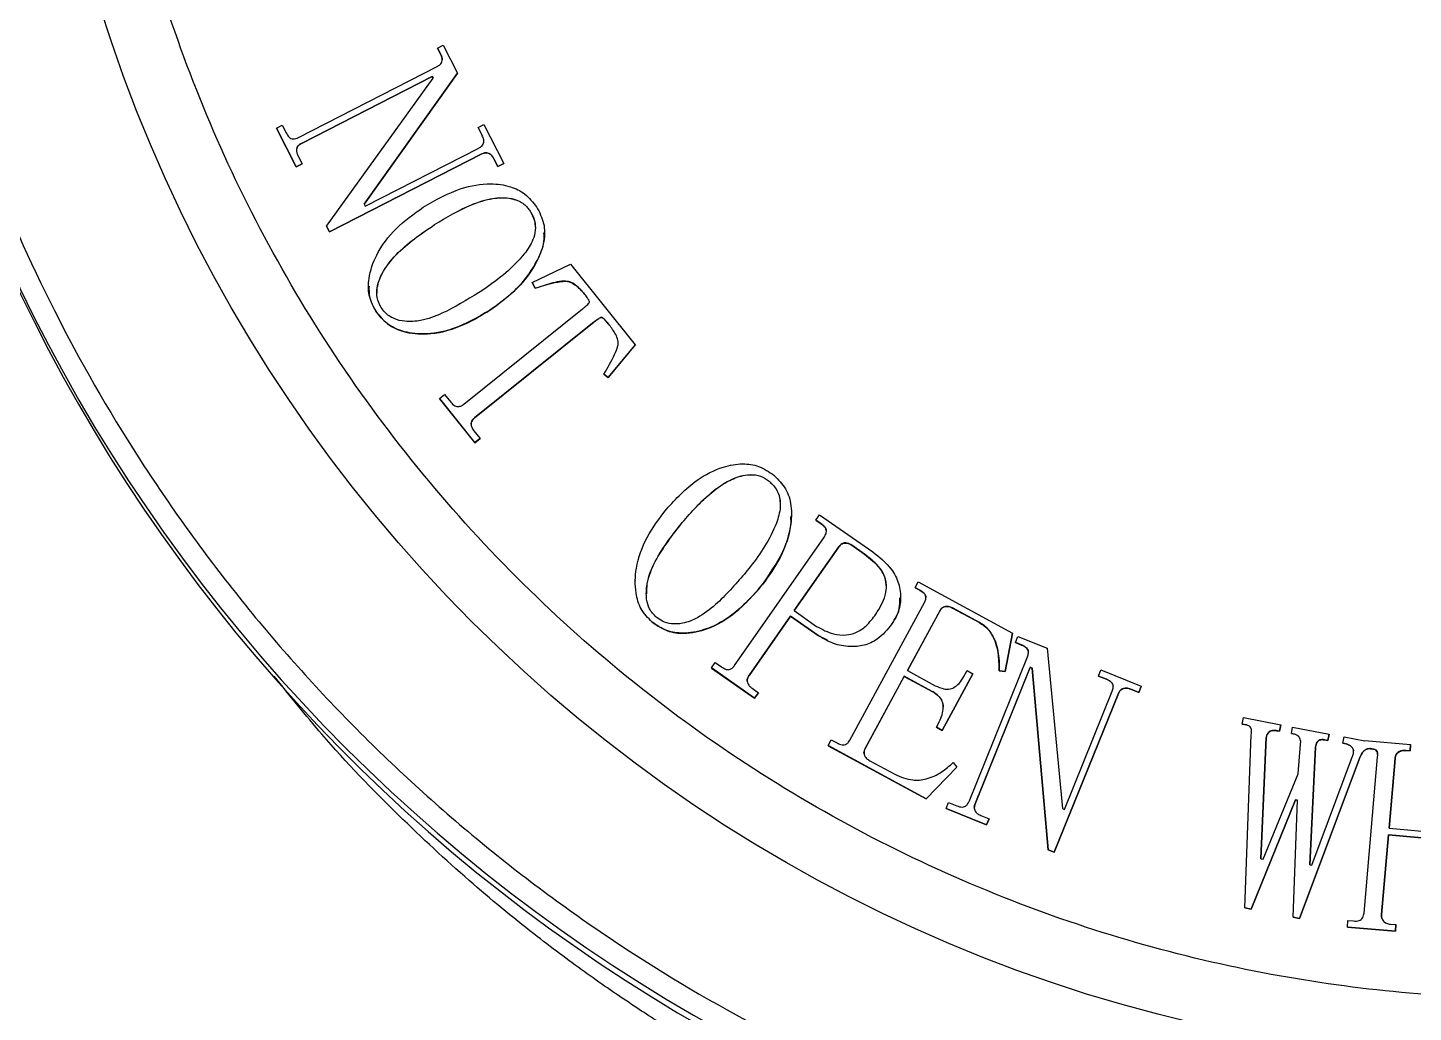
# Model space of a CAD drawing. Header units: millimetres. Extents: x 5659 to 7608, y 3628 to 5007.
# Drawn here: x 6967.6 to 7033.7, y 4699.2 to 4746 of the extents above; entities that cross this region are included whole.
import ezdxf

# ---------------------------------------------------------------- set-up
doc = ezdxf.new("R2010")
doc.units = ezdxf.units.MM

msp = doc.modelspace()

# ---------------------------------------------------------------- linework, layer by layer
at = {"color": 7, "linetype": 'Continuous', "lineweight": 25}
for p, q in [((6987.162, 4745.076), (6987.44, 4745.218)), ((6987.44, 4745.218), (6988.125, 4743.878)), ((6987.305, 4744.799), (6987.162, 4745.076)), ((6987.162, 4745.076), (6987.162, 4745.074)), ((6987.162, 4745.074), (6987.305, 4744.796)), ((6987.305, 4744.799), (6987.305, 4744.796)), ((6980.535, 4740.811), (6987.147, 4744.194)), ((6986.919, 4743.727), (6980.678, 4740.534)), ((6980.678, 4740.531), (6986.919, 4743.725)), ((6981.876, 4736.596), (6986.968, 4743.635)), ((6988.125, 4743.878), (6983.677, 4737.634)), ((6983.678, 4737.633), (6988.125, 4743.876)), ((6986.968, 4743.635), (6986.919, 4743.727)), ((6986.919, 4743.727), (6986.919, 4743.725)), ((6986.919, 4743.725), (6986.967, 4743.634)), ((6988.125, 4743.878), (6988.125, 4743.876)), ((6979.488, 4741.266), (6979.765, 4741.408)), ((6980.433, 4739.416), (6979.488, 4741.266)), ((6979.488, 4741.266), (6979.488, 4741.263)), ((6979.488, 4741.263), (6980.433, 4739.414)), ((6979.765, 4741.408), (6979.954, 4741.038)), ((6989.102, 4741.285), (6989.379, 4741.427)), ((6989.291, 4740.915), (6989.102, 4741.285)), ((6989.102, 4741.285), (6989.102, 4741.283)), ((6989.102, 4741.283), (6989.291, 4740.913)), ((6989.379, 4741.427), (6990.325, 4739.578)), ((6989.291, 4740.915), (6989.291, 4740.913)), ((6980.522, 4739.929), (6980.711, 4739.559)), ((6980.678, 4740.534), (6980.678, 4740.531)), ((6989.277, 4740.033), (6982.019, 4736.319)), ((6982.019, 4736.317), (6989.277, 4740.031)), ((6983.726, 4737.542), (6989.135, 4740.31)), ((6989.277, 4740.033), (6989.277, 4740.031)), ((6980.711, 4739.559), (6980.433, 4739.416)), ((6980.433, 4739.414), (6980.711, 4739.557)), ((6980.433, 4739.416), (6980.433, 4739.414)), ((6980.711, 4739.559), (6980.711, 4739.557)), ((6990.048, 4739.436), (6989.859, 4739.805)), ((6989.859, 4739.805), (6989.859, 4739.803)), ((6989.859, 4739.803), (6990.048, 4739.433)), ((6990.325, 4739.578), (6990.048, 4739.436)), ((6990.048, 4739.433), (6990.325, 4739.576)), ((6990.048, 4739.436), (6990.048, 4739.433)), ((6990.325, 4739.578), (6990.325, 4739.576)), ((6983.677, 4737.634), (6983.726, 4737.542)), ((6982.019, 4736.319), (6981.876, 4736.596)), ((6981.876, 4736.596), (6981.876, 4736.594)), ((6981.876, 4736.594), (6982.019, 4736.317)), ((6982.019, 4736.319), (6982.019, 4736.317)), ((6992.27, 4736.281), (6992.27, 4736.283)), ((6991.674, 4733.911), (6993.502, 4734.778)), ((6993.502, 4734.778), (6996.581, 4730.934)), ((6983.877, 4733.738), (6983.877, 4733.736)), ((6991.828, 4733.635), (6991.674, 4733.911)), ((6991.674, 4733.911), (6991.674, 4733.909)), ((6991.674, 4733.909), (6991.828, 4733.633)), ((6991.828, 4733.635), (6991.828, 4733.633)), ((6994.192, 4733.337), (6994.192, 4733.334)), ((6988.415, 4728.112), (6994.078, 4732.649)), ((6994.558, 4731.969), (6988.935, 4727.465)), ((6988.935, 4727.463), (6994.558, 4731.967)), ((6994.558, 4731.969), (6994.558, 4731.967)), ((6995.39, 4731.84), (6995.39, 4731.838)), ((6996.581, 4730.934), (6995.303, 4729.38)), ((6995.303, 4729.378), (6996.581, 4730.932)), ((6996.581, 4730.934), (6996.581, 4730.932)), ((6995.303, 4729.38), (6995.101, 4729.549)), ((6995.101, 4729.549), (6995.101, 4729.547)), ((6995.101, 4729.547), (6995.303, 4729.378)), ((6995.303, 4729.38), (6995.303, 4729.378)), ((6987.265, 4728.386), (6987.507, 4728.58)), ((6988.95, 4726.282), (6987.265, 4728.386)), ((6987.265, 4728.386), (6987.265, 4728.384)), ((6987.265, 4728.384), (6988.95, 4726.28)), ((6987.507, 4728.58), (6987.8, 4728.216)), ((6988.935, 4727.465), (6988.935, 4727.463)), ((6988.902, 4726.841), (6989.193, 4726.477)), ((6989.193, 4726.477), (6988.95, 4726.282)), ((6988.95, 4726.28), (6989.193, 4726.475)), ((6988.95, 4726.282), (6988.95, 4726.28)), ((6989.193, 4726.477), (6989.193, 4726.475)), ((7004.036, 4722.759), (7004.036, 4722.761)), ((7005.199, 4722.593), (7005.378, 4722.851)), ((7005.378, 4722.851), (7007.907, 4721.086)), ((7005.455, 4722.414), (7005.199, 4722.593)), ((7005.199, 4722.593), (7005.199, 4722.591)), ((7005.199, 4722.591), (7005.455, 4722.411)), ((7005.455, 4722.414), (7005.455, 4722.411)), ((7001.328, 4715.673), (7005.603, 4721.801)), ((7006.289, 4721.323), (7004.166, 4718.282)), ((7004.167, 4718.281), (7006.289, 4721.321)), ((7006.289, 4721.321), (7006.289, 4721.323)), ((7007.512, 4720.978), (7006.913, 4721.397)), ((7006.913, 4721.394), (7006.913, 4721.397)), ((7006.913, 4721.394), (7007.512, 4720.976)), ((7007.512, 4720.976), (7007.512, 4720.978)), ((6996.595, 4719.71), (6996.595, 4719.708)), ((7009.93, 4719.378), (7010.08, 4719.651)), ((7010.08, 4719.651), (7014.565, 4717.216)), ((7009.239, 4718.883), (7009.239, 4718.885)), ((7010.159, 4719.252), (7009.93, 4719.378)), ((7009.93, 4719.378), (7009.93, 4719.376)), ((7009.93, 4719.376), (7010.159, 4719.25)), ((7010.159, 4719.252), (7010.159, 4719.25)), ((7004.166, 4718.282), (7005.237, 4717.534)), ((7006.821, 4712.121), (7010.373, 4718.663)), ((7011.105, 4718.266), (7009.566, 4715.429)), ((7009.566, 4715.428), (7011.105, 4718.264)), ((7011.105, 4718.266), (7011.105, 4718.264)), ((7012.995, 4717.713), (7011.713, 4718.409)), ((7011.713, 4718.409), (7011.713, 4718.407)), ((7011.713, 4718.407), (7012.995, 4717.711)), ((7003.987, 4718.023), (7002.014, 4715.196)), ((7002.014, 4715.193), (7003.987, 4718.021)), ((7005.314, 4717.097), (7003.987, 4718.023)), ((7003.987, 4718.023), (7003.987, 4718.021)), ((7003.987, 4718.021), (7005.314, 4717.095)), ((7012.995, 4717.713), (7012.995, 4717.711)), ((7005.314, 4717.097), (7005.314, 4717.095)), ((7005.314, 4717.095), (7005.734, 4716.895)), ((7014.565, 4717.216), (7014.222, 4715.388)), ((7014.222, 4715.386), (7014.565, 4717.214)), ((7014.565, 4717.216), (7014.565, 4717.214)), ((7014.715, 4716.765), (7014.832, 4717.054)), ((7014.832, 4717.054), (7016.229, 4716.49)), ((7015.004, 4716.648), (7014.715, 4716.765)), ((7014.715, 4716.765), (7014.715, 4716.763)), ((7014.715, 4716.763), (7015.004, 4716.645)), ((7015.004, 4716.648), (7015.004, 4716.645)), ((7016.229, 4716.49), (7016.953, 4708.857)), ((7000.223, 4715.552), (7000.404, 4715.81)), ((7000.223, 4715.552), (7000.223, 4715.55)), ((7002.28, 4714.115), (7000.223, 4715.552)), ((7000.223, 4715.55), (7002.28, 4714.113)), ((7000.404, 4715.81), (7000.702, 4715.6)), ((7012.499, 4709.2), (7015.281, 4716.087)), ((7015.414, 4715.584), (7012.788, 4709.083)), ((7012.788, 4709.081), (7015.414, 4715.582)), ((7015.51, 4715.546), (7015.414, 4715.584)), ((7015.414, 4715.584), (7015.414, 4715.582)), ((7015.414, 4715.582), (7015.51, 4715.544)), ((7016.271, 4706.892), (7015.51, 4715.546)), ((7015.51, 4715.546), (7015.51, 4715.544)), ((7015.51, 4715.544), (7016.271, 4706.89)), ((7002.014, 4715.196), (7002.014, 4715.193)), ((7009.415, 4715.155), (7007.553, 4711.724)), ((7007.553, 4711.722), (7009.415, 4715.153)), ((7010.741, 4714.435), (7009.415, 4715.155)), ((7009.415, 4715.155), (7009.415, 4715.153)), ((7009.415, 4715.153), (7010.741, 4714.432)), ((7009.566, 4715.429), (7010.891, 4714.708)), ((7012.681, 4715.278), (7011.215, 4712.58)), ((7011.215, 4712.577), (7012.681, 4715.276)), ((7012.257, 4715.151), (7012.407, 4715.427)), ((7012.407, 4715.427), (7012.681, 4715.278)), ((7012.681, 4715.278), (7012.681, 4715.276)), ((7014.222, 4715.388), (7013.942, 4715.421)), ((7013.942, 4715.421), (7013.942, 4715.419)), ((7013.942, 4715.419), (7014.222, 4715.386)), ((7014.222, 4715.388), (7014.222, 4715.386)), ((7018.664, 4715.168), (7018.781, 4715.457)), ((7019.049, 4715.014), (7018.664, 4715.168)), ((7018.664, 4715.168), (7018.664, 4715.166)), ((7018.664, 4715.166), (7019.049, 4715.012)), ((7018.781, 4715.457), (7020.708, 4714.679)), ((7019.049, 4715.014), (7019.049, 4715.012)), ((7002.161, 4714.583), (7002.461, 4714.373)), ((7002.461, 4714.373), (7002.28, 4714.115)), ((7002.28, 4714.113), (7002.461, 4714.371)), ((7002.461, 4714.373), (7002.461, 4714.371)), ((7010.741, 4714.435), (7010.741, 4714.432)), ((7019.615, 4714.336), (7016.56, 4706.775)), ((7016.56, 4706.773), (7019.615, 4714.334)), ((7017.05, 4708.819), (7019.326, 4714.453)), ((7019.615, 4714.336), (7019.615, 4714.334)), ((7020.59, 4714.39), (7020.205, 4714.546)), ((7020.205, 4714.546), (7020.205, 4714.544)), ((7020.205, 4714.544), (7020.59, 4714.388)), ((7020.708, 4714.679), (7020.59, 4714.39)), ((7020.59, 4714.388), (7020.708, 4714.677)), ((7020.59, 4714.39), (7020.59, 4714.388)), ((7020.708, 4714.679), (7020.708, 4714.677)), ((7002.28, 4714.115), (7002.28, 4714.113)), ((7010.941, 4712.728), (7011.041, 4712.911)), ((7025.514, 4712.88), (7025.574, 4713.186)), ((7025.718, 4712.841), (7025.514, 4712.88)), ((7025.514, 4712.88), (7025.514, 4712.878)), ((7025.514, 4712.878), (7025.718, 4712.839)), ((7025.574, 4713.186), (7027.362, 4712.845)), ((7011.215, 4712.58), (7010.941, 4712.728)), ((7010.941, 4712.728), (7010.941, 4712.726)), ((7010.941, 4712.726), (7011.215, 4712.577)), ((7011.215, 4712.58), (7011.215, 4712.577)), ((7025.643, 4704.125), (7025.948, 4712.373)), ((7025.718, 4712.841), (7025.718, 4712.839)), ((7026.662, 4712.238), (7026.408, 4706.467)), ((7026.408, 4706.467), (7026.662, 4712.236)), ((7026.662, 4712.238), (7026.662, 4712.236)), ((7027.302, 4712.539), (7027.148, 4712.568)), ((7027.148, 4712.568), (7027.148, 4712.566)), ((7027.148, 4712.566), (7027.302, 4712.537)), ((7027.362, 4712.845), (7027.302, 4712.539)), ((7027.302, 4712.537), (7027.362, 4712.843)), ((7027.302, 4712.539), (7027.302, 4712.537)), ((7027.362, 4712.845), (7027.362, 4712.843)), ((7027.862, 4712.431), (7027.922, 4712.737)), ((7028.017, 4712.402), (7027.862, 4712.431)), ((7027.862, 4712.431), (7027.862, 4712.429)), ((7027.862, 4712.429), (7028.017, 4712.4)), ((7027.922, 4712.737), (7029.658, 4712.406)), ((7028.017, 4712.402), (7028.017, 4712.4)), ((7029.658, 4712.406), (7029.598, 4712.1)), ((7029.598, 4712.098), (7029.658, 4712.404)), ((7029.658, 4712.406), (7029.658, 4712.404)), ((7030.313, 4711.965), (7030.373, 4712.271)), ((7030.373, 4712.271), (7031.358, 4712.083)), ((7005.786, 4711.853), (7005.934, 4712.129)), ((7010.454, 4709.318), (7005.786, 4711.853)), ((7005.786, 4711.853), (7005.786, 4711.851)), ((7005.786, 4711.851), (7010.454, 4709.316)), ((7005.934, 4712.129), (7006.21, 4711.979)), ((7007.553, 4711.724), (7007.553, 4711.722)), ((7028.186, 4710.518), (7028.296, 4711.926)), ((7029.011, 4711.79), (7028.735, 4706.18)), ((7028.735, 4706.18), (7029.011, 4711.787)), ((7029.011, 4711.79), (7029.011, 4711.787)), ((7029.598, 4712.1), (7029.446, 4712.131)), ((7029.446, 4712.131), (7029.446, 4712.128)), ((7029.446, 4712.128), (7029.598, 4712.098)), ((7029.598, 4712.1), (7029.598, 4712.098)), ((7030.467, 4711.934), (7030.313, 4711.965)), ((7030.313, 4711.965), (7030.313, 4711.963)), ((7030.313, 4711.963), (7030.467, 4711.932)), ((7030.467, 4711.934), (7030.467, 4711.932)), ((7031.358, 4712.083), (7031.36, 4712.103)), ((7031.36, 4712.103), (7033.545, 4711.913)), ((7031.844, 4711.672), (7031.64, 4711.711)), ((7031.64, 4711.711), (7031.64, 4711.708)), ((7031.64, 4711.708), (7031.844, 4711.67)), ((7031.846, 4711.683), (7031.844, 4711.672)), ((7031.844, 4711.67), (7031.846, 4711.681)), ((7031.844, 4711.67), (7031.844, 4711.672)), ((7031.846, 4711.683), (7031.846, 4711.681)), ((7033.518, 4711.601), (7033.31, 4711.618)), ((7033.31, 4711.618), (7033.31, 4711.616)), ((7033.31, 4711.616), (7033.518, 4711.599)), ((7033.545, 4711.913), (7033.518, 4711.601)), ((7033.518, 4711.599), (7033.545, 4711.911)), ((7033.518, 4711.601), (7033.518, 4711.599)), ((7033.545, 4711.913), (7033.545, 4711.911)), ((7007.764, 4711.135), (7008.955, 4710.488)), ((7011.744, 4711.046), (7011.923, 4710.83)), ((7031.145, 4711.329), (7028.248, 4703.628)), ((7028.248, 4703.625), (7031.145, 4711.327)), ((7028.837, 4706.161), (7030.779, 4711.347)), ((7031.145, 4711.329), (7031.145, 4711.327)), ((7031.324, 4703.878), (7031.973, 4711.316)), ((7032.805, 4711.244), (7032.514, 4707.916)), ((7032.514, 4707.916), (7032.805, 4711.242)), ((7032.805, 4711.244), (7032.805, 4711.242)), ((7011.923, 4710.83), (7010.454, 4709.318)), ((7010.454, 4709.316), (7011.923, 4710.828)), ((7011.923, 4710.83), (7011.923, 4710.828)), ((7026.51, 4706.448), (7028.186, 4710.518)), ((7010.454, 4709.318), (7010.454, 4709.316)), ((7011.407, 4708.857), (7011.525, 4709.146)), ((7011.525, 4709.146), (7011.91, 4708.99)), ((7012.788, 4709.083), (7012.788, 4709.081)), ((7028.055, 4709.272), (7025.95, 4704.067)), ((7025.95, 4704.065), (7028.055, 4709.27)), ((7027.941, 4703.685), (7028.157, 4709.253)), ((7028.157, 4709.253), (7028.055, 4709.272)), ((7028.055, 4709.272), (7028.055, 4709.27)), ((7028.055, 4709.27), (7028.157, 4709.25)), ((7013.334, 4708.079), (7011.407, 4708.857)), ((7011.407, 4708.857), (7011.407, 4708.855)), ((7011.407, 4708.855), (7013.334, 4708.077)), ((7013.066, 4708.524), (7013.451, 4708.368)), ((7013.451, 4708.368), (7013.334, 4708.079)), ((7013.334, 4708.077), (7013.451, 4708.366)), ((7013.451, 4708.368), (7013.451, 4708.366)), ((7016.953, 4708.857), (7017.05, 4708.819)), ((7013.334, 4708.079), (7013.334, 4708.077)), ((7032.487, 4707.603), (7032.156, 4703.807)), ((7032.156, 4703.804), (7032.487, 4707.601)), ((7035.556, 4707.334), (7032.487, 4707.603)), ((7032.487, 4707.603), (7032.487, 4707.601)), ((7032.487, 4707.601), (7035.556, 4707.332)), ((7032.514, 4707.916), (7035.583, 4707.646)), ((7016.56, 4706.775), (7016.271, 4706.892)), ((7016.271, 4706.892), (7016.271, 4706.89)), ((7016.271, 4706.89), (7016.56, 4706.773)), ((7016.56, 4706.775), (7016.56, 4706.773)), ((7026.408, 4706.467), (7026.51, 4706.448)), ((7028.735, 4706.18), (7028.837, 4706.161)), ((7025.95, 4704.067), (7025.643, 4704.125)), ((7025.643, 4704.125), (7025.643, 4704.122)), ((7025.643, 4704.122), (7025.95, 4704.065)), ((7025.95, 4704.067), (7025.95, 4704.065)), ((7028.248, 4703.628), (7027.941, 4703.685)), ((7027.941, 4703.685), (7027.941, 4703.683)), ((7027.941, 4703.683), (7028.248, 4703.625)), ((7028.248, 4703.628), (7028.248, 4703.625)), ((7032.156, 4703.807), (7032.156, 4703.804)), ((7030.53, 4703.215), (7030.559, 4703.527)), ((7032.819, 4703.015), (7030.53, 4703.215)), ((7030.53, 4703.215), (7030.53, 4703.213)), ((7030.53, 4703.213), (7032.819, 4703.013)), ((7030.559, 4703.527), (7030.819, 4703.504)), ((7032.587, 4703.348), (7032.847, 4703.327)), ((7032.847, 4703.327), (7032.819, 4703.015)), ((7032.819, 4703.013), (7032.847, 4703.325)), ((7032.819, 4703.015), (7032.819, 4703.013)), ((7032.847, 4703.327), (7032.847, 4703.325))]:
    msp.add_line(p, q, dxfattribs=at)
msp.add_circle((7039.366, 4768.309), 71.5, dxfattribs=at)
for centre, start, end in [((7039.366, 4768.307), 190.30617, 259.69396), ((7039.443, 4767.935), 190.52799, 258.6349)]:
    msp.add_arc(centre, 80, start, end, dxfattribs=at)
for points, knots in [([(7107.866, 4768.316), (7107.811, 4766.227), (7107.701, 4762.048), (7106.792, 4755.71), (7105.306, 4749.357), (7103.132, 4742.992), (7100.301, 4736.768), (7096.787, 4730.746), (7092.633, 4725.054), (7087.889, 4719.792), (7082.628, 4715.049), (7076.936, 4710.895), (7070.914, 4707.381), (7064.69, 4704.55), (7058.325, 4702.378), (7051.972, 4700.883), (7045.633, 4700.006), (7039.366, 4699.721), (7033.099, 4700.006), (7026.76, 4700.883), (7020.408, 4702.378), (7014.042, 4704.55), (7007.819, 4707.381), (7001.796, 4710.895), (6996.104, 4715.049), (6990.843, 4719.792), (6986.099, 4725.054), (6981.945, 4730.746), (6978.431, 4736.768), (6975.601, 4742.991), (6973.427, 4749.357), (6971.941, 4755.709), (6971.031, 4762.048), (6970.921, 4766.226), (6970.866, 4768.316)], [0, 0, 0, 0, 0.029124, 0.058248, 0.08912, 0.119994, 0.151902, 0.184313, 0.217069, 0.25, 0.282931, 0.315687, 0.348098, 0.380006, 0.410878, 0.441752, 0.470875, 0.5, 0.529123, 0.558248, 0.58912, 0.619994, 0.651902, 0.684313, 0.717069, 0.75, 0.782931, 0.815687, 0.848098, 0.880006, 0.910878, 0.941752, 0.970875, 1, 1, 1, 1]), ([(6961.641, 4754.176), (6962.167, 4751.68), (6963.229, 4746.642), (6965.768, 4739.265), (6969.037, 4732.023), (6973.1, 4725.044), (6977.912, 4718.441), (6983.404, 4712.348), (6989.498, 4706.855), (6996.101, 4702.043), (7003.08, 4697.981), (7010.322, 4694.712), (7017.699, 4692.173), (7022.736, 4691.11), (7025.232, 4690.584)], [0, 0, 0, 0, 0.079959, 0.161371, 0.244142, 0.328893, 0.414217, 0.5, 0.585778, 0.671102, 0.755858, 0.838624, 0.920039, 1, 1, 1, 1]), ([(6987.147, 4744.194), (6987.197, 4744.223), (6987.278, 4744.27), (6987.361, 4744.373), (6987.394, 4744.476), (6987.385, 4744.626), (6987.338, 4744.727), (6987.305, 4744.799)], [0, 0, 0, 0, 0.2393069, 0.3883408, 0.5382316, 0.6776492, 1, 1, 1, 1]), ([(6987.305, 4744.796), (6987.341, 4744.725), (6987.387, 4744.633), (6987.386, 4744.532), (6987.386, 4744.51)], [0, 0, 0, 0, 0.77993, 1, 1, 1, 1]), ([(6979.954, 4741.038), (6979.995, 4740.965), (6980.054, 4740.861), (6980.18, 4740.764), (6980.295, 4740.74), (6980.418, 4740.757), (6980.496, 4740.793), (6980.535, 4740.811)], [0, 0, 0, 0, 0.3460999, 0.4934666, 0.642693, 0.8205684, 1, 1, 1, 1]), ([(6989.135, 4740.31), (6989.185, 4740.339), (6989.266, 4740.387), (6989.349, 4740.49), (6989.382, 4740.593), (6989.373, 4740.742), (6989.325, 4740.844), (6989.291, 4740.915)], [0, 0, 0, 0, 0.239079, 0.388006, 0.537788, 0.677074, 1, 1, 1, 1]), ([(6980.678, 4740.534), (6980.632, 4740.506), (6980.553, 4740.458), (6980.476, 4740.349), (6980.443, 4740.221), (6980.456, 4740.074), (6980.5, 4739.977), (6980.522, 4739.929)], [0, 0, 0, 0, 0.227355, 0.388209, 0.549679, 0.776891, 1, 1, 1, 1]), ([(6980.456, 4740.216), (6980.456, 4740.235), (6980.455, 4740.296), (6980.5, 4740.387), (6980.579, 4740.474), (6980.644, 4740.512), (6980.678, 4740.531)], [0, 0, 0, 0, 0.137853, 0.446763, 0.713681, 1, 1, 1, 1]), ([(6989.859, 4739.805), (6989.825, 4739.864), (6989.766, 4739.964), (6989.637, 4740.053), (6989.518, 4740.093), (6989.394, 4740.084), (6989.318, 4740.051), (6989.277, 4740.033)], [0, 0, 0, 0, 0.282446, 0.488833, 0.649378, 0.810868, 1, 1, 1, 1]), ([(6989.277, 4740.031), (6989.33, 4740.053), (6989.416, 4740.09), (6989.558, 4740.084), (6989.677, 4740.029), (6989.786, 4739.933), (6989.834, 4739.848), (6989.859, 4739.803)], [0, 0, 0, 0, 0.238616, 0.394312, 0.588667, 0.784076, 1, 1, 1, 1]), ([(6986.49, 4737.498), (6987.076, 4737.835), (6988.076, 4738.411), (6989.545, 4738.66), (6990.592, 4738.534), (6991.381, 4738.158), (6991.715, 4737.732), (6991.89, 4737.51)], [0, 0, 0, 0, 0.336368, 0.574645, 0.731944, 0.859761, 1, 1, 1, 1]), ([(6987.028, 4736.666), (6987.601, 4737.015), (6988.477, 4737.548), (6989.707, 4737.933), (6990.495, 4737.97), (6991.076, 4737.81), (6991.41, 4737.559), (6991.545, 4737.366), (6991.583, 4737.311)], [0, 0, 0, 0, 0.397528, 0.607391, 0.759995, 0.859904, 0.960457, 1, 1, 1, 1]), ([(6987.028, 4736.664), (6987.601, 4737.013), (6988.477, 4737.546), (6989.707, 4737.93), (6990.495, 4737.968), (6991.076, 4737.807), (6991.41, 4737.557), (6991.545, 4737.364), (6991.583, 4737.309)], [0, 0, 0, 0, 0.397528, 0.607391, 0.759995, 0.859904, 0.960457, 1, 1, 1, 1]), ([(6984.221, 4732.549), (6984.096, 4732.796), (6983.852, 4733.282), (6983.875, 4734.239), (6984.263, 4735.362), (6985.164, 4736.554), (6986.039, 4737.177), (6986.49, 4737.498)], [0, 0, 0, 0, 0.136424, 0.268155, 0.464575, 0.724005, 1, 1, 1, 1]), ([(6991.583, 4737.311), (6991.664, 4737.162), (6991.818, 4736.877), (6991.852, 4736.392), (6991.707, 4735.837), (6990.993, 4734.784), (6990.024, 4734.011), (6989.225, 4733.486), (6989.127, 4733.422)], [0, 0, 0, 0, 0.099186, 0.189605, 0.279846, 0.434014, 0.930829, 1, 1, 1, 1]), ([(6991.89, 4737.51), (6992.023, 4737.254), (6992.291, 4736.741), (6992.278, 4735.789), (6991.823, 4734.643), (6990.935, 4733.498), (6990.06, 4732.872), (6989.665, 4732.59)], [0, 0, 0, 0, 0.143045, 0.287405, 0.460414, 0.756528, 1, 1, 1, 1]), ([(6991.583, 4737.309), (6991.669, 4737.16), (6991.809, 4736.915), (6991.814, 4736.635), (6991.816, 4736.524)], [0, 0, 0, 0, 0.606286, 1, 1, 1, 1]), ([(6984.483, 4732.719), (6984.407, 4732.872), (6984.259, 4733.17), (6984.283, 4733.749), (6984.555, 4734.476), (6985.426, 4735.58), (6986.382, 4736.229), (6987.028, 4736.666)], [0, 0, 0, 0, 0.098651, 0.191047, 0.328598, 0.547094, 1, 1, 1, 1]), ([(6984.299, 4733.4), (6984.295, 4733.488), (6984.284, 4733.812), (6984.569, 4734.475), (6985.417, 4735.578), (6986.379, 4736.226), (6987.028, 4736.664)], [0, 0, 0, 0, 0.05934, 0.219286, 0.473355, 1, 1, 1, 1]), ([(6989.665, 4732.588), (6990.211, 4732.991), (6991.154, 4733.688), (6991.944, 4734.923), (6992.276, 4735.777), (6992.246, 4736.175), (6992.238, 4736.279)], [0, 0, 0, 0, 0.431051, 0.744676, 0.93349, 1, 1, 1, 1]), ([(6983.903, 4733.738), (6983.901, 4733.562), (6983.896, 4733.139), (6984.101, 4732.765), (6984.221, 4732.547)], [0, 0, 0, 0, 0.415343, 1, 1, 1, 1]), ([(6989.127, 4733.422), (6988.557, 4733.072), (6987.683, 4732.534), (6986.477, 4732.081), (6985.681, 4732.021), (6985.083, 4732.161), (6984.697, 4732.419), (6984.538, 4732.641), (6984.483, 4732.719)], [0, 0, 0, 0, 0.386956, 0.593793, 0.740338, 0.842099, 0.944778, 1, 1, 1, 1]), ([(6991.828, 4733.633), (6992.23, 4733.769), (6992.731, 4733.938), (6993.376, 4733.984), (6993.735, 4733.82), (6993.991, 4733.577), (6994.146, 4733.389), (6994.192, 4733.334)], [0, 0, 0, 0, 0.483147, 0.601641, 0.722029, 0.918813, 1, 1, 1, 1]), ([(6994.192, 4733.337), (6994.053, 4733.497), (6993.846, 4733.737), (6993.489, 4733.95), (6992.996, 4733.998), (6992.448, 4733.832), (6992, 4733.69), (6991.828, 4733.635)], [0, 0, 0, 0, 0.240793, 0.359777, 0.461711, 0.794413, 1, 1, 1, 1]), ([(6994.078, 4732.649), (6994.117, 4732.68), (6994.219, 4732.762), (6994.328, 4732.859), (6994.394, 4732.941), (6994.408, 4732.968), (6994.411, 4732.996), (6994.393, 4733.056), (6994.318, 4733.171), (6994.242, 4733.271), (6994.192, 4733.337)], [0, 0, 0, 0, 0.166709, 0.438609, 0.487323, 0.517206, 0.541802, 0.578816, 0.723084, 1, 1, 1, 1]), ([(6989.665, 4732.59), (6989.082, 4732.251), (6988.09, 4731.674), (6986.606, 4731.4), (6985.534, 4731.532), (6984.725, 4731.913), (6984.391, 4732.334), (6984.221, 4732.549)], [0, 0, 0, 0, 0.333528, 0.567546, 0.735799, 0.864912, 1, 1, 1, 1]), ([(6984.221, 4732.547), (6984.425, 4732.299), (6984.81, 4731.831), (6985.766, 4731.467), (6987.012, 4731.414), (6988.395, 4731.827), (6989.268, 4732.35), (6989.665, 4732.588)], [0, 0, 0, 0, 0.1571064, 0.2966665, 0.4935887, 0.770105, 1, 1, 1, 1]), ([(6995.39, 4731.84), (6995.361, 4731.875), (6995.275, 4731.981), (6995.157, 4732.119), (6995.056, 4732.224), (6995.001, 4732.252), (6994.971, 4732.253), (6994.895, 4732.22), (6994.755, 4732.125), (6994.633, 4732.028), (6994.558, 4731.969)], [0, 0, 0, 0, 0.124093, 0.372351, 0.496838, 0.517541, 0.538485, 0.574939, 0.740211, 1, 1, 1, 1]), ([(6994.558, 4731.967), (6994.594, 4731.995), (6994.665, 4732.051), (6994.762, 4732.125), (6994.843, 4732.181), (6994.9, 4732.217), (6994.942, 4732.238), (6994.972, 4732.25), (6994.998, 4732.251), (6995.044, 4732.231), (6995.181, 4732.093), (6995.297, 4731.951), (6995.39, 4731.838)], [0, 0, 0, 0, 0.124075, 0.248161, 0.332872, 0.391478, 0.431352, 0.46131, 0.47999, 0.498634, 0.596811, 1, 1, 1, 1]), ([(6995.101, 4729.549), (6995.275, 4729.857), (6995.52, 4730.29), (6995.762, 4730.807), (6995.79, 4731.121), (6995.671, 4731.462), (6995.501, 4731.691), (6995.39, 4731.84)], [0, 0, 0, 0, 0.417225, 0.587015, 0.664813, 0.781934, 1, 1, 1, 1]), ([(6987.8, 4728.216), (6987.858, 4728.149), (6987.94, 4728.055), (6988.091, 4727.993), (6988.215, 4728), (6988.326, 4728.044), (6988.39, 4728.093), (6988.415, 4728.112)], [0, 0, 0, 0, 0.362826, 0.512382, 0.662913, 0.871019, 1, 1, 1, 1]), ([(6988.935, 4727.465), (6988.888, 4727.421), (6988.813, 4727.351), (6988.769, 4727.214), (6988.774, 4727.081), (6988.822, 4726.952), (6988.878, 4726.874), (6988.902, 4726.841)], [0, 0, 0, 0, 0.2669555, 0.4295289, 0.5913573, 0.8265325, 1, 1, 1, 1]), ([(6988.776, 4727.162), (6988.775, 4727.171), (6988.769, 4727.219), (6988.797, 4727.302), (6988.856, 4727.395), (6988.909, 4727.441), (6988.935, 4727.463)], [0, 0, 0, 0, 0.0701, 0.409533, 0.711576, 1, 1, 1, 1]), ([(6998.076, 4723.113), (6998.533, 4723.609), (6999.311, 4724.452), (7000.629, 4725.125), (7001.656, 4725.317), (7002.519, 4725.196), (7002.966, 4724.891), (7003.2, 4724.731)], [0, 0, 0, 0, 0.337884, 0.573603, 0.730566, 0.85906, 1, 1, 1, 1]), ([(6998.835, 4722.483), (6999.278, 4722.987), (6999.948, 4723.751), (7000.999, 4724.48), (7001.727, 4724.752), (7002.323, 4724.775), (7002.719, 4724.642), (7002.91, 4724.496), (7002.969, 4724.452)], [0, 0, 0, 0, 0.39949, 0.604579, 0.758371, 0.856867, 0.955984, 1, 1, 1, 1]), ([(6998.835, 4722.481), (6999.278, 4722.985), (6999.948, 4723.748), (7000.999, 4724.478), (7001.727, 4724.75), (7002.323, 4724.773), (7002.719, 4724.64), (7002.91, 4724.494), (7002.969, 4724.449)], [0, 0, 0, 0, 0.3994903, 0.6045786, 0.7583706, 0.8568666, 0.9559842, 1, 1, 1, 1]), ([(7002.969, 4724.452), (7003.09, 4724.334), (7003.321, 4724.11), (7003.498, 4723.66), (7003.524, 4723.095), (7003.176, 4721.91), (7002.487, 4720.883), (7001.886, 4720.14), (7001.793, 4720.025)], [0, 0, 0, 0, 0.099608, 0.189208, 0.278687, 0.431625, 0.91232, 1, 1, 1, 1]), ([(7003.2, 4724.731), (7003.401, 4724.53), (7003.806, 4724.125), (7004.077, 4723.231), (7003.996, 4722.018), (7003.504, 4720.657), (7002.851, 4719.792), (7002.552, 4719.395)], [0, 0, 0, 0, 0.141994, 0.285364, 0.454307, 0.749816, 1, 1, 1, 1]), ([(7002.969, 4724.449), (7003.089, 4724.332), (7003.319, 4724.108), (7003.491, 4723.698), (7003.492, 4723.436), (7003.493, 4723.326)], [0, 0, 0, 0, 0.391858, 0.744344, 1, 1, 1, 1]), ([(6997.394, 4717.736), (6997.201, 4717.935), (6996.823, 4718.325), (6996.563, 4719.247), (6996.599, 4720.434), (6997.104, 4721.831), (6997.747, 4722.679), (6998.076, 4723.113)], [0, 0, 0, 0, 0.136914, 0.2692438, 0.4669639, 0.7271795, 1, 1, 1, 1]), ([(7002.552, 4719.393), (7002.939, 4719.94), (7003.608, 4720.887), (7004.035, 4722.107), (7004.013, 4722.678), (7004.01, 4722.759)], [0, 0, 0, 0, 0.540379, 0.935169, 1, 1, 1, 1]), ([(6997.592, 4717.975), (6997.473, 4718.099), (6997.243, 4718.339), (6997.093, 4718.909), (6997.142, 4719.699), (6997.656, 4720.999), (6998.364, 4721.89), (6998.835, 4722.483)], [0, 0, 0, 0, 0.099003, 0.19276, 0.335178, 0.557829, 1, 1, 1, 1]), ([(6997.145, 4719.082), (6997.144, 4719.24), (6997.143, 4719.779), (6997.678, 4720.996), (6998.373, 4721.888), (6998.835, 4722.481)], [0, 0, 0, 0, 0.121806, 0.415916, 1, 1, 1, 1]), ([(7005.603, 4721.801), (7005.634, 4721.851), (7005.684, 4721.932), (7005.707, 4722.063), (7005.685, 4722.177), (7005.602, 4722.304), (7005.511, 4722.371), (7005.455, 4722.414)], [0, 0, 0, 0, 0.242147, 0.388856, 0.536837, 0.710317, 1, 1, 1, 1]), ([(7005.455, 4722.411), (7005.526, 4722.357), (7005.625, 4722.28), (7005.696, 4722.146), (7005.695, 4722.09), (7005.695, 4722.07)], [0, 0, 0, 0, 0.613941, 0.861715, 1, 1, 1, 1]), ([(7006.913, 4721.397), (7006.843, 4721.437), (7006.735, 4721.5), (7006.566, 4721.511), (7006.442, 4721.477), (7006.352, 4721.404), (7006.308, 4721.348), (7006.289, 4721.323)], [0, 0, 0, 0, 0.336259, 0.518412, 0.701425, 0.865829, 1, 1, 1, 1]), ([(7006.289, 4721.321), (7006.324, 4721.365), (7006.383, 4721.439), (7006.504, 4721.496), (7006.622, 4721.509), (7006.766, 4721.484), (7006.858, 4721.428), (7006.913, 4721.394)], [0, 0, 0, 0, 0.234766, 0.393258, 0.551032, 0.728919, 1, 1, 1, 1]), ([(7008.061, 4718.112), (7008.24, 4718.403), (7008.506, 4718.836), (7008.586, 4719.512), (7008.448, 4720.037), (7008.076, 4720.549), (7007.713, 4720.825), (7007.512, 4720.978)], [0, 0, 0, 0, 0.300507, 0.446901, 0.594184, 0.775072, 1, 1, 1, 1]), ([(7007.512, 4720.976), (7007.779, 4720.768), (7008.178, 4720.457), (7008.523, 4719.865), (7008.545, 4719.534), (7008.555, 4719.369)], [0, 0, 0, 0, 0.505642, 0.75535, 1, 1, 1, 1]), ([(7007.907, 4721.086), (7008.228, 4720.833), (7008.752, 4720.418), (7009.182, 4719.582), (7009.283, 4718.809), (7009.127, 4718.137), (7008.908, 4717.785), (7008.822, 4717.646)], [0, 0, 0, 0, 0.303232, 0.495993, 0.689194, 0.877678, 1, 1, 1, 1]), ([(7001.793, 4720.025), (7001.354, 4719.52), (7000.683, 4718.749), (6999.668, 4717.958), (6998.927, 4717.666), (6998.342, 4717.627), (6997.905, 4717.747), (6997.688, 4717.905), (6997.592, 4717.975)], [0, 0, 0, 0, 0.388784, 0.594507, 0.742724, 0.84452, 0.93111, 1, 1, 1, 1]), ([(7002.552, 4719.395), (7002.097, 4718.897), (7001.329, 4718.056), (7000, 4717.355), (6998.947, 4717.164), (6998.061, 4717.283), (6997.62, 4717.583), (6997.394, 4717.736)], [0, 0, 0, 0, 0.335274, 0.565807, 0.736276, 0.864906, 1, 1, 1, 1]), ([(6997.394, 4717.734), (6997.657, 4717.561), (6998.158, 4717.232), (6999.164, 4717.171), (7000.338, 4717.473), (7001.541, 4718.263), (7002.225, 4719.027), (7002.552, 4719.393)], [0, 0, 0, 0, 0.1548488, 0.2952582, 0.4876874, 0.7546513, 1, 1, 1, 1]), ([(7008.822, 4717.644), (7008.97, 4717.881), (7009.21, 4718.266), (7009.203, 4718.714), (7009.2, 4718.885)], [0, 0, 0, 0, 0.616838, 1, 1, 1, 1]), ([(7010.373, 4718.663), (7010.399, 4718.717), (7010.441, 4718.802), (7010.446, 4718.935), (7010.414, 4719.045), (7010.317, 4719.161), (7010.22, 4719.217), (7010.159, 4719.252)], [0, 0, 0, 0, 0.244604, 0.390165, 0.536734, 0.711366, 1, 1, 1, 1]), ([(7010.159, 4719.25), (7010.232, 4719.207), (7010.337, 4719.146), (7010.428, 4719.017), (7010.436, 4718.948), (7010.44, 4718.915)], [0, 0, 0, 0, 0.550155, 0.788318, 1, 1, 1, 1]), ([(7011.713, 4718.409), (7011.65, 4718.438), (7011.543, 4718.487), (7011.389, 4718.487), (7011.273, 4718.455), (7011.175, 4718.379), (7011.13, 4718.307), (7011.105, 4718.266)], [0, 0, 0, 0, 0.2946797, 0.4891513, 0.6427246, 0.79668, 1, 1, 1, 1]), ([(7011.105, 4718.264), (7011.139, 4718.317), (7011.195, 4718.403), (7011.328, 4718.476), (7011.471, 4718.492), (7011.606, 4718.461), (7011.685, 4718.421), (7011.713, 4718.407)], [0, 0, 0, 0, 0.264438, 0.424852, 0.624763, 0.864134, 1, 1, 1, 1]), ([(7005.237, 4717.534), (7005.497, 4717.391), (7005.938, 4717.148), (7006.605, 4717.094), (7007.153, 4717.222), (7007.648, 4717.573), (7007.914, 4717.92), (7008.061, 4718.112)], [0, 0, 0, 0, 0.2693348, 0.4566469, 0.5997024, 0.7783509, 1, 1, 1, 1]), ([(7008.822, 4717.646), (7008.606, 4717.382), (7008.245, 4716.939), (7007.505, 4716.597), (7006.782, 4716.541), (7006.014, 4716.678), (7005.55, 4716.955), (7005.314, 4717.097)], [0, 0, 0, 0, 0.253557, 0.424716, 0.595645, 0.794239, 1, 1, 1, 1]), ([(7013.942, 4715.421), (7013.935, 4715.711), (7013.921, 4716.293), (7013.698, 4717.053), (7013.322, 4717.516), (7013.077, 4717.664), (7012.995, 4717.713)], [0, 0, 0, 0, 0.333446, 0.670522, 0.890051, 1, 1, 1, 1]), ([(7012.995, 4717.711), (7013.136, 4717.618), (7013.445, 4717.413), (7013.791, 4716.817), (7013.93, 4716.121), (7013.939, 4715.619), (7013.942, 4715.419)], [0, 0, 0, 0, 0.193125, 0.422079, 0.769445, 1, 1, 1, 1]), ([(7015.281, 4716.087), (7015.301, 4716.148), (7015.332, 4716.241), (7015.324, 4716.374), (7015.28, 4716.466), (7015.175, 4716.568), (7015.075, 4716.615), (7015.004, 4716.648)], [0, 0, 0, 0, 0.263647, 0.403144, 0.543417, 0.677144, 1, 1, 1, 1]), ([(7015.004, 4716.645), (7015.085, 4716.608), (7015.2, 4716.555), (7015.304, 4716.429), (7015.318, 4716.36), (7015.325, 4716.325)], [0, 0, 0, 0, 0.55917, 0.783276, 1, 1, 1, 1]), ([(7000.702, 4715.6), (7000.774, 4715.555), (7000.873, 4715.492), (7001.022, 4715.464), (7001.13, 4715.489), (7001.24, 4715.558), (7001.298, 4715.633), (7001.328, 4715.673)], [0, 0, 0, 0, 0.3451215, 0.47825, 0.6125433, 0.7923859, 1, 1, 1, 1]), ([(6999.444, 4697.624), (6999.022, 4697.879), (6998.179, 4698.387), (6996.645, 4699.371), (6995.276, 4700.299), (6994.167, 4701.08), (6992.992, 4701.941), (6991.183, 4703.322), (6988.598, 4705.444), (6985.167, 4708.626), (6982, 4711.888), (6980.132, 4714.226), (6979.386, 4715.159)], [0, 0, 0, 0, 0.109984, 0.219759, 0.27493, 0.330421, 0.386353, 0.442844, 0.579253, 0.726129, 0.890731, 1, 1, 1, 1]), ([(7001.931, 4714.928), (7001.93, 4714.935), (7001.92, 4714.986), (7001.947, 4715.083), (7001.993, 4715.158), (7002.014, 4715.193)], [0, 0, 0, 0, 0.072005, 0.554723, 1, 1, 1, 1]), ([(7002.014, 4715.196), (7001.986, 4715.146), (7001.938, 4715.063), (7001.92, 4714.928), (7001.96, 4714.796), (7002.041, 4714.674), (7002.125, 4714.61), (7002.161, 4714.583)], [0, 0, 0, 0, 0.2392653, 0.3980718, 0.5583573, 0.8110269, 1, 1, 1, 1]), ([(7010.891, 4714.708), (7011.024, 4714.646), (7011.232, 4714.549), (7011.547, 4714.528), (7011.805, 4714.618), (7012.061, 4714.826), (7012.186, 4715.033), (7012.257, 4715.151)], [0, 0, 0, 0, 0.265228, 0.413113, 0.562281, 0.751044, 1, 1, 1, 1]), ([(7019.326, 4714.453), (7019.347, 4714.514), (7019.378, 4714.607), (7019.369, 4714.741), (7019.325, 4714.833), (7019.221, 4714.934), (7019.12, 4714.981), (7019.049, 4715.014)], [0, 0, 0, 0, 0.263647, 0.403144, 0.543417, 0.677144, 1, 1, 1, 1]), ([(7019.049, 4715.012), (7019.131, 4714.974), (7019.245, 4714.922), (7019.349, 4714.795), (7019.363, 4714.726), (7019.37, 4714.692)], [0, 0, 0, 0, 0.55917, 0.783276, 1, 1, 1, 1]), ([(7011.041, 4712.911), (7011.142, 4713.13), (7011.282, 4713.433), (7011.263, 4713.86), (7011.143, 4714.125), (7010.949, 4714.311), (7010.802, 4714.399), (7010.741, 4714.435)], [0, 0, 0, 0, 0.4002553, 0.5540467, 0.7092134, 0.880119, 1, 1, 1, 1]), ([(7010.741, 4714.432), (7010.86, 4714.358), (7011.052, 4714.238), (7011.219, 4713.975), (7011.276, 4713.784), (7011.261, 4713.678), (7011.258, 4713.656)], [0, 0, 0, 0, 0.419661, 0.676448, 0.934087, 1, 1, 1, 1]), ([(7020.205, 4714.546), (7020.139, 4714.568), (7020.028, 4714.605), (7019.874, 4714.589), (7019.763, 4714.541), (7019.673, 4714.456), (7019.636, 4714.38), (7019.615, 4714.336)], [0, 0, 0, 0, 0.292493, 0.488495, 0.642099, 0.795375, 1, 1, 1, 1]), ([(7019.615, 4714.334), (7019.646, 4714.393), (7019.693, 4714.486), (7019.812, 4714.567), (7019.935, 4714.596), (7020.071, 4714.592), (7020.162, 4714.559), (7020.205, 4714.544)], [0, 0, 0, 0, 0.277567, 0.434289, 0.591034, 0.809151, 1, 1, 1, 1]), ([(7025.948, 4712.373), (7025.959, 4712.455), (7025.976, 4712.568), (7025.928, 4712.706), (7025.87, 4712.779), (7025.795, 4712.822), (7025.743, 4712.835), (7025.718, 4712.841)], [0, 0, 0, 0, 0.409045, 0.568709, 0.729731, 0.871998, 1, 1, 1, 1]), ([(7027.148, 4712.568), (7027.083, 4712.576), (7026.983, 4712.588), (7026.851, 4712.549), (7026.764, 4712.482), (7026.696, 4712.376), (7026.675, 4712.289), (7026.662, 4712.238)], [0, 0, 0, 0, 0.286948, 0.445283, 0.603611, 0.766841, 1, 1, 1, 1]), ([(7026.662, 4712.236), (7026.676, 4712.292), (7026.7, 4712.385), (7026.778, 4712.495), (7026.873, 4712.558), (7027.002, 4712.584), (7027.093, 4712.573), (7027.148, 4712.566)], [0, 0, 0, 0, 0.255208, 0.42331, 0.591938, 0.753059, 1, 1, 1, 1]), ([(7028.296, 4711.926), (7028.303, 4711.984), (7028.315, 4712.081), (7028.258, 4712.228), (7028.16, 4712.344), (7028.061, 4712.384), (7028.017, 4712.402)], [0, 0, 0, 0, 0.280717, 0.477013, 0.764436, 1, 1, 1, 1]), ([(7006.21, 4711.979), (7006.287, 4711.941), (7006.396, 4711.888), (7006.557, 4711.882), (7006.666, 4711.929), (7006.757, 4712.013), (7006.8, 4712.086), (7006.821, 4712.121)], [0, 0, 0, 0, 0.350066, 0.499422, 0.650662, 0.830252, 1, 1, 1, 1]), ([(7007.5, 4711.47), (7007.497, 4711.482), (7007.485, 4711.533), (7007.507, 4711.622), (7007.538, 4711.69), (7007.553, 4711.722)], [0, 0, 0, 0, 0.142052, 0.594886, 1, 1, 1, 1]), ([(7007.553, 4711.724), (7007.529, 4711.673), (7007.49, 4711.586), (7007.493, 4711.45), (7007.535, 4711.336), (7007.626, 4711.224), (7007.713, 4711.168), (7007.764, 4711.135)], [0, 0, 0, 0, 0.233621, 0.399553, 0.564983, 0.740199, 1, 1, 1, 1]), ([(7029.446, 4712.131), (7029.399, 4712.138), (7029.323, 4712.15), (7029.216, 4712.129), (7029.139, 4712.082), (7029.067, 4711.987), (7029.031, 4711.885), (7029.015, 4711.808), (7029.011, 4711.79)], [0, 0, 0, 0, 0.2197284, 0.3604368, 0.5019622, 0.6296085, 0.9109721, 1, 1, 1, 1]), ([(7029.011, 4711.787), (7029.03, 4711.868), (7029.057, 4711.979), (7029.15, 4712.09), (7029.231, 4712.132), (7029.333, 4712.146), (7029.403, 4712.135), (7029.446, 4712.128)], [0, 0, 0, 0, 0.3817203, 0.5244556, 0.6680241, 0.7975388, 1, 1, 1, 1]), ([(7030.779, 4711.347), (7030.799, 4711.405), (7030.832, 4711.499), (7030.825, 4711.64), (7030.778, 4711.746), (7030.697, 4711.836), (7030.591, 4711.903), (7030.508, 4711.924), (7030.467, 4711.934)], [0, 0, 0, 0, 0.234067, 0.380912, 0.528267, 0.670545, 0.840377, 1, 1, 1, 1]), ([(7030.467, 4711.932), (7030.536, 4711.912), (7030.649, 4711.879), (7030.763, 4711.766), (7030.817, 4711.674), (7030.819, 4711.616), (7030.82, 4711.603)], [0, 0, 0, 0, 0.411268, 0.667218, 0.924779, 1, 1, 1, 1]), ([(7031.64, 4711.711), (7031.584, 4711.71), (7031.477, 4711.708), (7031.331, 4711.623), (7031.219, 4711.494), (7031.17, 4711.385), (7031.145, 4711.329)], [0, 0, 0, 0, 0.246987, 0.468153, 0.728462, 1, 1, 1, 1]), ([(7031.145, 4711.327), (7031.179, 4711.403), (7031.235, 4711.527), (7031.378, 4711.652), (7031.512, 4711.713), (7031.603, 4711.71), (7031.64, 4711.708)], [0, 0, 0, 0, 0.365295, 0.600157, 0.833953, 1, 1, 1, 1]), ([(7031.973, 4711.316), (7031.975, 4711.36), (7031.98, 4711.451), (7031.945, 4711.571), (7031.892, 4711.647), (7031.856, 4711.676), (7031.846, 4711.683)], [0, 0, 0, 0, 0.3303013, 0.665596, 0.9062665, 1, 1, 1, 1]), ([(7031.846, 4711.681), (7031.871, 4711.659), (7031.924, 4711.609), (7031.966, 4711.518), (7031.967, 4711.455), (7031.968, 4711.433)], [0, 0, 0, 0, 0.343672, 0.771515, 1, 1, 1, 1]), ([(7033.31, 4711.618), (7033.24, 4711.62), (7033.124, 4711.624), (7032.981, 4711.564), (7032.889, 4711.487), (7032.826, 4711.379), (7032.813, 4711.293), (7032.805, 4711.244)], [0, 0, 0, 0, 0.290077, 0.48445, 0.638173, 0.79153, 1, 1, 1, 1]), ([(7032.805, 4711.242), (7032.814, 4711.295), (7032.829, 4711.386), (7032.901, 4711.499), (7033.01, 4711.578), (7033.152, 4711.623), (7033.259, 4711.618), (7033.31, 4711.616)], [0, 0, 0, 0, 0.224861, 0.386581, 0.549015, 0.787195, 1, 1, 1, 1]), ([(7008.955, 4710.488), (7009.238, 4710.368), (7009.723, 4710.164), (7010.523, 4710.244), (7011.183, 4710.558), (7011.564, 4710.889), (7011.744, 4711.046)], [0, 0, 0, 0, 0.2964627, 0.506276, 0.7663159, 1, 1, 1, 1]), ([(7011.91, 4708.99), (7012, 4708.957), (7012.125, 4708.911), (7012.292, 4708.944), (7012.397, 4709.019), (7012.462, 4709.112), (7012.491, 4709.181), (7012.499, 4709.2)], [0, 0, 0, 0, 0.388994, 0.538184, 0.687796, 0.914813, 1, 1, 1, 1]), ([(7012.788, 4709.083), (7012.768, 4709.018), (7012.737, 4708.919), (7012.766, 4708.779), (7012.836, 4708.67), (7012.939, 4708.581), (7013.028, 4708.541), (7013.066, 4708.524)], [0, 0, 0, 0, 0.280897, 0.434364, 0.58741, 0.824214, 1, 1, 1, 1]), ([(7012.756, 4708.848), (7012.753, 4708.876), (7012.744, 4708.955), (7012.771, 4709.031), (7012.788, 4709.081)], [0, 0, 0, 0, 0.3514921, 1, 1, 1, 1]), ([(7030.819, 4703.504), (7030.912, 4703.499), (7031.041, 4703.492), (7031.19, 4703.565), (7031.266, 4703.655), (7031.309, 4703.764), (7031.319, 4703.843), (7031.324, 4703.878)], [0, 0, 0, 0, 0.375821, 0.523807, 0.672057, 0.853203, 1, 1, 1, 1]), ([(7032.175, 4703.622), (7032.168, 4703.647), (7032.15, 4703.706), (7032.154, 4703.768), (7032.156, 4703.804)], [0, 0, 0, 0, 0.41224, 1, 1, 1, 1]), ([(7032.156, 4703.807), (7032.154, 4703.749), (7032.152, 4703.654), (7032.208, 4703.533), (7032.289, 4703.448), (7032.417, 4703.376), (7032.523, 4703.359), (7032.587, 4703.348)], [0, 0, 0, 0, 0.238138, 0.394231, 0.549692, 0.728395, 1, 1, 1, 1])]:
    msp.add_open_spline(points, degree=3, knots=knots, dxfattribs=at)

doc.saveas('drawing.dxf')
